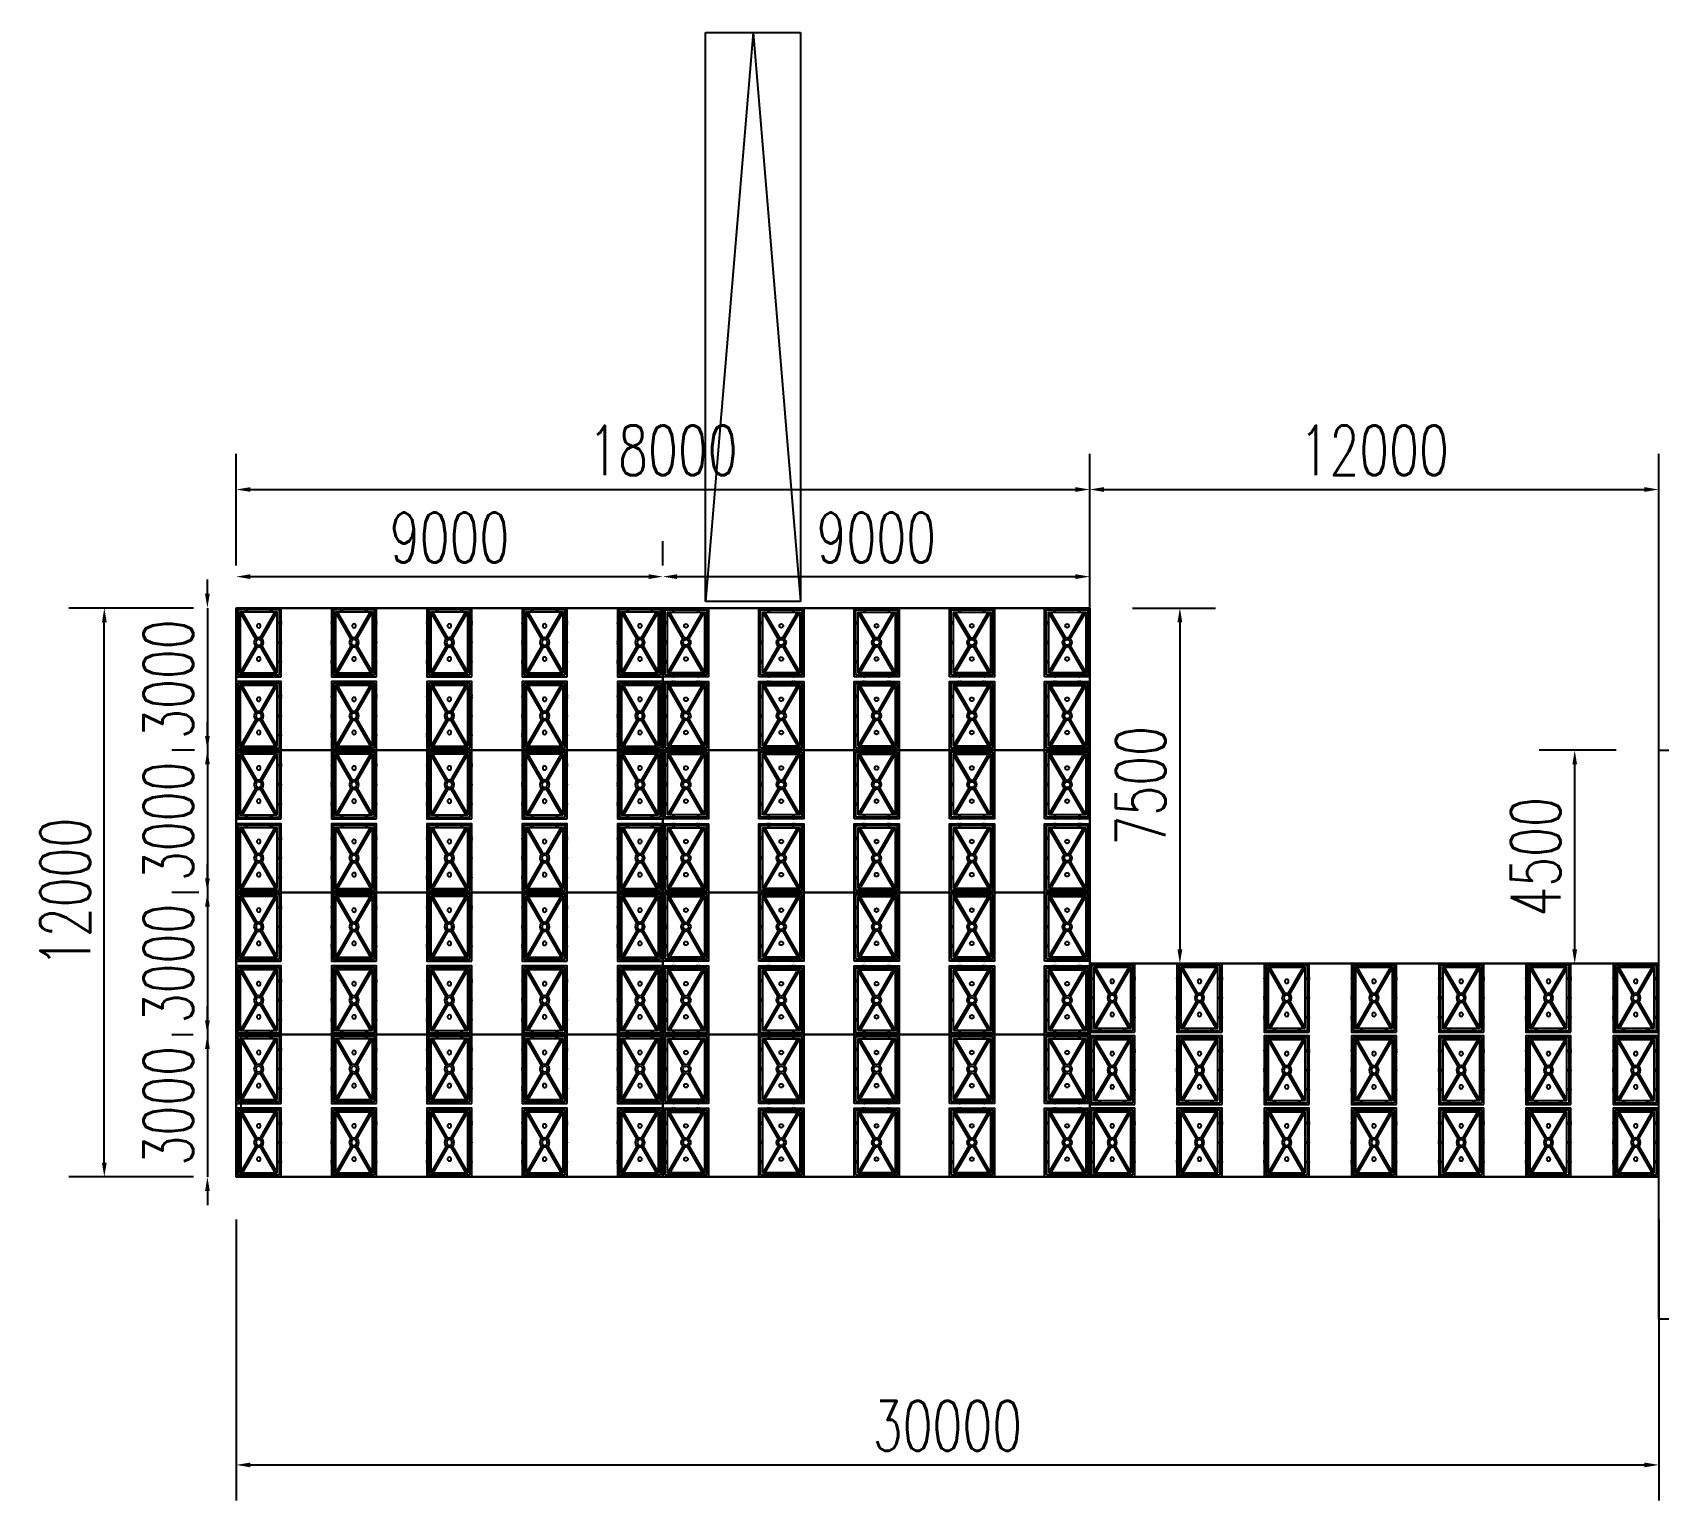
# Model space of a CAD drawing. Header units: millimetres. Extents: x -1825427 to -664413, y 1443096 to 1668257.
# Drawn here: x -822519 to -788229, y 1473512 to 1504478 of the extents above; entities that cross this region are included whole.
import ezdxf

# ---------------------------------------------------------------- set-up
doc = ezdxf.new("R2010")
doc.units = ezdxf.units.MM
doc.header["$LTSCALE"] = 10
doc.layers.get('DEFPOINTS').update_dxf_attribs({"linetype": 'CONTINUOUS'})
for name, color, linetype in [('W-bridge approach引桥', 4, 'CONTINUOUS'), ('W-FLOAT_BOWL浮筒', 253, 'CONTINUOUS'), ('W-PLASTIC_RAILINGS塑木栏杆', 6, 'CONTINUOUS'), ('W-STEEL_FRAME钢架', 3, 'CONTINUOUS'), ('W-WOOD_FLOOR木地板', 30, 'CONTINUOUS')]:
    doc.layers.add(name, color=color, linetype=linetype)
doc.styles.add('STANDARD_T3', font='simplex.shx', dxfattribs={"width": 0.7, "bigfont": 'gbcbig.shx'})
doc.dimstyles.new('W&&300', dxfattribs={"dimtxt": 1050, "dimasz": 300, "dimexe": 750, "dimexo": 900, "dimgap": 300, "dimtad": 1, "dimdec": 0, "dimzin": 0, "dimdsep": 46, "dimtxsty": 'STANDARD_T3', "dimcen": 0.09, "dimclrd": 1, "dimclre": 1, "dimclrt": 7, "dimazin": 2, "dimtfac": 1, "dimtdec": 0, "dimtix": 1, "dimtmove": 2, "dimatfit": 3, "dimfxl": 100, "dimtolj": 1, "dimtzin": 0, "dimarcsym": 0})

# ---------------------------------------------------------------- blocks, each defined once
blk = doc.blocks.new('DFX')
at = {"layer": 'W-FLOAT_BOWL浮筒'}
for p, q in [((0, 0), (1450, 0)), ((325, 0), (305, 0)), ((735, 0), (715, 0)), ((1125, 0), (1145, 0)), ((0, -205), (0, -225)), ((630, -443), (116, -146)), ((650, -409), (136, -111)), ((650, -409), (136, -111)), ((800, -409), (1314, -111)), ((800, -409), (1314, -111)), ((820, -443), (1334, -146)), ((1450, -205), (1450, -225)), ((630, -507), (116, -804)), ((650, -541), (136, -839)), ((650, -541), (136, -839)), ((800, -541), (1314, -839)), ((800, -541), (1314, -839)), ((820, -507), (1334, -804)), ((0, -725), (0, -745)), ((325, -950), (305, -950)), ((735, -950), (715, -950)), ((1125, -950), (1145, -950)), ((1450, -725), (1450, -745))]:
    blk.add_line(p, q, dxfattribs=at)
for points in [[(0, 0), (1450, 0), (1450, -950), (0, -950)], [(40, -40), (1410, -40), (1410, -910), (40, -910)], [(85, -85), (1365, -85), (1365, -865), (85, -865)]]:
    blk.add_lwpolyline(points, close=True, dxfattribs=at)
for points in [[(350, 0), (350, -39, -0.605909), (280, -39), (280, 0), (305, 0), (305, -20, 1.050157), (325, -20), (325, 0), (350, 0)], [(760, 0), (760, -39, -0.605909), (690, -39), (690, 0), (715, 0), (715, -20, 1.050157), (735, -20), (735, 0), (760, 0)], [(1100, 0), (1100, -39, 0.605909), (1170, -39), (1170, 0), (1145, 0), (1145, -20, -1.050157), (1125, -20), (1125, 0), (1100, 0)], [(0, -180), (39, -180, -0.605909), (39, -250), (0, -250), (0, -225), (20, -225, 1.050157), (20, -205), (0, -205), (0, -180)], [(1450, -180), (1411, -180, 0.605909), (1411, -250), (1450, -250), (1450, -225), (1430, -225, -1.050157), (1430, -205), (1450, -205), (1450, -180)], [(0, -700), (39, -700, -0.605909), (39, -770), (0, -770), (0, -745), (20, -745, 1.050157), (20, -725), (0, -725), (0, -700)], [(350, -950), (350, -911, 0.605909), (280, -911), (280, -950), (305, -950), (305, -930, -1.050157), (325, -930), (325, -950), (350, -950)], [(760, -950), (760, -911, 0.605909), (690, -911), (690, -950), (715, -950), (715, -930, -1.050157), (735, -930), (735, -950), (760, -950)], [(1100, -950), (1100, -911, -0.605909), (1170, -911), (1170, -950), (1145, -950), (1145, -930, 1.050157), (1125, -930), (1125, -950), (1100, -950)], [(1450, -700), (1411, -700, 0.605909), (1411, -770), (1450, -770), (1450, -745), (1430, -745, -1.050157), (1430, -725), (1450, -725), (1450, -700)]]:
    blk.add_lwpolyline(points, format="xyb", dxfattribs=at)
for centre, radius in [((375, -475), 40), ((725, -475), 100), ((725, -475), 60), ((1075, -475), 40)]:
    blk.add_circle(centre, radius, dxfattribs=at)
for centre, start, end in [((126, -129), 59.9771, 239.9771), ((1324, -129), 300.0229, 120.0229), ((126, -821), 120.0229, 300.0229), ((1324, -821), 239.9771, 59.9771)]:
    blk.add_arc(centre, 20, start, end, dxfattribs=at)
blk = doc.blocks.new('*U2827')
at = {"layer": 'W-FLOAT_BOWL浮筒', "xscale": -1, "rotation": 270}
for p in [(475, 50, -917003000), (475, -1500, 917003000)]:
    blk.add_blockref('DFX', p, dxfattribs=at)
blk = doc.blocks.new('*U2828')
at = {"layer": 'W-STEEL_FRAME钢架', "color": 0, "linetype": 'ByBlock', "lineweight": -2, "transparency": 16777216}
for p in [(0, 0), (2010, 0), (4020, 0), (6030, 0), (8040, 0)]:
    blk.add_blockref('*U2827', p, dxfattribs=at)
blk = doc.blocks.new('*U2829')
at = {"layer": 'W-FLOAT_BOWL浮筒', "xscale": -1, "rotation": 270}
for p in [(475, 800), (475, -725), (475, -2250)]:
    blk.add_blockref('DFX', p, dxfattribs=at)
blk = doc.blocks.new('*U2830')
at = {"layer": 'W-STEEL_FRAME钢架', "color": 0, "linetype": 'ByBlock', "lineweight": -2, "transparency": 16777216}
for p in [(0, 0), (1840, 0), (3680, 0), (5520, 0), (7360, 0), (9200, 0), (11040, 0)]:
    blk.add_blockref('*U2829', p, dxfattribs=at)
blk = doc.blocks.new('*U2831')
at = {"layer": 'W-FLOAT_BOWL浮筒', "xscale": -1, "rotation": 270}
for p in [(475, 50, -917003000), (475, -1500, 917003000)]:
    blk.add_blockref('DFX', p, dxfattribs=at)
blk = doc.blocks.new('*U2832')
at = {"layer": 'W-STEEL_FRAME钢架', "color": 0, "linetype": 'ByBlock', "lineweight": -2, "transparency": 16777216}
for p in [(0, 0), (2010, 0), (4020, 0), (6030, 0), (8040, 0)]:
    blk.add_blockref('*U2831', p, dxfattribs=at)
blk = doc.blocks.new('*U2835')
at = {"layer": 'W-FLOAT_BOWL浮筒', "xscale": -1, "rotation": 270}
for p in [(475, 50, -917003000), (475, -1500, 917003000)]:
    blk.add_blockref('DFX', p, dxfattribs=at)
blk = doc.blocks.new('*U2836')
at = {"layer": 'W-STEEL_FRAME钢架', "color": 0, "linetype": 'ByBlock', "lineweight": -2, "transparency": 16777216}
for p in [(0, 0), (2010, 0), (4020, 0), (6030, 0), (8040, 0)]:
    blk.add_blockref('*U2835', p, dxfattribs=at)
blk = doc.blocks.new('*U2833')
at = {"layer": 'W-FLOAT_BOWL浮筒', "xscale": -1, "rotation": 270}
for p in [(475, 50, -917003000), (475, -1500, 917003000)]:
    blk.add_blockref('DFX', p, dxfattribs=at)
blk = doc.blocks.new('*U2834')
at = {"layer": 'W-STEEL_FRAME钢架', "color": 0, "linetype": 'ByBlock', "lineweight": -2, "transparency": 16777216}
for p in [(0, 0), (2010, 0), (4020, 0), (6030, 0), (8040, 0)]:
    blk.add_blockref('*U2833', p, dxfattribs=at)
blk = doc.blocks.new('*U2875')
at = {"layer": 'W-FLOAT_BOWL浮筒', "xscale": -1, "rotation": 270}
for p in [(475, 50, -917003000), (475, -1500, 917003000)]:
    blk.add_blockref('DFX', p, dxfattribs=at)
blk = doc.blocks.new('*U2876')
at = {"layer": 'W-STEEL_FRAME钢架', "color": 0, "linetype": 'ByBlock', "lineweight": -2, "transparency": 16777216}
for p in [(0, 0), (2010, 0), (4020, 0), (6030, 0), (8040, 0)]:
    blk.add_blockref('*U2875', p, dxfattribs=at)
blk = doc.blocks.new('*U2837')
at = {"layer": 'W-FLOAT_BOWL浮筒', "xscale": -1, "rotation": 270}
for p in [(475, 50, -917003000), (475, -1500, 917003000)]:
    blk.add_blockref('DFX', p, dxfattribs=at)
blk = doc.blocks.new('*U2874')
at = {"layer": 'W-STEEL_FRAME钢架', "color": 0, "linetype": 'ByBlock', "lineweight": -2, "transparency": 16777216}
for p in [(0, 0), (2010, 0), (4020, 0), (6030, 0), (8040, 0)]:
    blk.add_blockref('*U2837', p, dxfattribs=at)
blk = doc.blocks.new('*U2879')
at = {"layer": 'W-FLOAT_BOWL浮筒', "xscale": -1, "rotation": 270}
for p in [(475, 50, -917003000), (475, -1500, 917003000)]:
    blk.add_blockref('DFX', p, dxfattribs=at)
blk = doc.blocks.new('*U2880')
at = {"layer": 'W-STEEL_FRAME钢架', "color": 0, "linetype": 'ByBlock', "lineweight": -2, "transparency": 16777216}
for p in [(0, 0), (2010, 0), (4020, 0), (6030, 0), (8040, 0)]:
    blk.add_blockref('*U2879', p, dxfattribs=at)
blk = doc.blocks.new('*U2877')
at = {"layer": 'W-FLOAT_BOWL浮筒', "xscale": -1, "rotation": 270}
for p in [(475, 50, -917003000), (475, -1500, 917003000)]:
    blk.add_blockref('DFX', p, dxfattribs=at)
blk = doc.blocks.new('*U2878')
at = {"layer": 'W-STEEL_FRAME钢架', "color": 0, "linetype": 'ByBlock', "lineweight": -2, "transparency": 16777216}
for p in [(0, 0), (2010, 0), (4020, 0), (6030, 0), (8040, 0)]:
    blk.add_blockref('*U2877', p, dxfattribs=at)
blk = doc.blocks.new('*D2900')
at = {"layer": 'DEFPOINTS', "color": 0, "transparency": 16777216}
for p in [(-818224, 1492338, -1833987660), (-818831, 1489338), (-818234, 1489338, 18340)]:
    blk.add_point(p, dxfattribs=at)
at = {"layer": 'W-STEEL_FRAME钢架', "color": 1, "lineweight": -2, "transparency": 16777216}
for p, q in [((-818831, 1492638), (-818831, 1492938)), ((-819124, 1492338), (-819581, 1492338)), ((-818831, 1492338), (-818831, 1489338)), ((-819134, 1489338), (-819581, 1489338)), ((-818831, 1489038), (-818831, 1488738))]:
    blk.add_line(p, q, dxfattribs=at)
at = {"layer": 'W-STEEL_FRAME钢架', "color": 1, "transparency": 16777216}
for points in [[(-818881, 1492638), (-818781, 1492638), (-818831, 1492338)], [(-818881, 1489038), (-818781, 1489038), (-818831, 1489338)]]:
    blk.add_solid(points, dxfattribs=at)
at = {"layer": 'W-STEEL_FRAME钢架', "color": 7, "transparency": 16777216, "insert": (-819656, 1490838), "char_height": 1050, "attachment_point": 5, "rotation": 90, "style": 'STANDARD_T3'}
blk.add_mtext('\\A1;3000', dxfattribs=at)
blk = doc.blocks.new('*D2901')
at = {"layer": 'DEFPOINTS', "color": 0, "transparency": 16777216}
for p in [(-818224, 1486338, -1833987660), (-818831, 1483338), (-818234, 1483338, -3667993660)]:
    blk.add_point(p, dxfattribs=at)
at = {"layer": 'W-STEEL_FRAME钢架', "color": 1, "lineweight": -2, "transparency": 16777216}
for p, q in [((-818831, 1486638), (-818831, 1486938)), ((-819124, 1486338), (-819581, 1486338)), ((-818831, 1486338), (-818831, 1483338)), ((-819134, 1483338), (-819581, 1483338)), ((-818831, 1483038), (-818831, 1482738))]:
    blk.add_line(p, q, dxfattribs=at)
at = {"layer": 'W-STEEL_FRAME钢架', "color": 1, "transparency": 16777216}
for points in [[(-818881, 1486638), (-818781, 1486638), (-818831, 1486338)], [(-818881, 1483038), (-818781, 1483038), (-818831, 1483338)]]:
    blk.add_solid(points, dxfattribs=at)
at = {"layer": 'W-STEEL_FRAME钢架', "color": 7, "transparency": 16777216, "insert": (-819656, 1484838), "char_height": 1050, "attachment_point": 5, "rotation": 90, "style": 'STANDARD_T3'}
blk.add_mtext('\\A1;3000', dxfattribs=at)
blk = doc.blocks.new('*D2902')
at = {"layer": 'DEFPOINTS', "color": 0, "transparency": 16777216}
for p in [(-818234, 1483338, -3667993660), (-818831, 1480338), (-818224, 1480338, -1833987660)]:
    blk.add_point(p, dxfattribs=at)
at = {"layer": 'W-STEEL_FRAME钢架', "color": 1, "lineweight": -2, "transparency": 16777216}
for p, q in [((-818831, 1483638), (-818831, 1483938)), ((-819134, 1483338), (-819581, 1483338)), ((-818831, 1483338), (-818831, 1480338)), ((-819124, 1480338), (-819581, 1480338)), ((-818831, 1480038), (-818831, 1479738))]:
    blk.add_line(p, q, dxfattribs=at)
at = {"layer": 'W-STEEL_FRAME钢架', "color": 1, "transparency": 16777216}
for points in [[(-818881, 1483638), (-818781, 1483638), (-818831, 1483338)], [(-818881, 1480038), (-818781, 1480038), (-818831, 1480338)]]:
    blk.add_solid(points, dxfattribs=at)
at = {"layer": 'W-STEEL_FRAME钢架', "color": 7, "transparency": 16777216, "insert": (-819656, 1481838), "char_height": 1050, "attachment_point": 5, "rotation": 90, "style": 'STANDARD_T3'}
blk.add_mtext('\\A1;3000', dxfattribs=at)
blk = doc.blocks.new('*D2903')
at = {"layer": 'DEFPOINTS', "color": 0, "transparency": 16777216}
for p in [(-821005, 1492338), (-818224, 1492338, -3667993660), (-818224, 1480338, -1833987660)]:
    blk.add_point(p, dxfattribs=at)
at = {"layer": 'W-STEEL_FRAME钢架', "color": 1, "lineweight": -2, "transparency": 16777216}
for p, q in [((-819124, 1492338), (-821755, 1492338)), ((-821005, 1480638), (-821005, 1492038)), ((-819124, 1480338), (-821755, 1480338))]:
    blk.add_line(p, q, dxfattribs=at)
at = {"layer": 'W-STEEL_FRAME钢架', "color": 1, "transparency": 16777216}
for points in [[(-821055, 1492038), (-820955, 1492038), (-821005, 1492338)], [(-821055, 1480638), (-820955, 1480638), (-821005, 1480338)]]:
    blk.add_solid(points, dxfattribs=at)
at = {"layer": 'W-STEEL_FRAME钢架', "color": 7, "transparency": 16777216, "insert": (-821830, 1486338), "char_height": 1050, "attachment_point": 5, "rotation": 90, "style": 'STANDARD_T3'}
blk.add_mtext('\\A1;12000', dxfattribs=at)
blk = doc.blocks.new('*D2904')
at = {"layer": 'DEFPOINTS', "color": 0, "transparency": 16777216}
for p in [(-809224, 1493000), (-818224, 1492338, -1833987660), (-809224, 1492338, 18340)]:
    blk.add_point(p, dxfattribs=at)
at = {"layer": 'W-STEEL_FRAME钢架', "color": 1, "lineweight": -2, "transparency": 16777216}
for p, q in [((-818224, 1493238), (-818224, 1493750)), ((-809224, 1493238), (-809224, 1493750)), ((-817924, 1493000), (-809524, 1493000))]:
    blk.add_line(p, q, dxfattribs=at)
at = {"layer": 'W-STEEL_FRAME钢架', "color": 1, "transparency": 16777216}
for points in [[(-817924, 1493050), (-817924, 1492950), (-818224, 1493000)], [(-809524, 1493050), (-809524, 1492950), (-809224, 1493000)]]:
    blk.add_solid(points, dxfattribs=at)
at = {"layer": 'W-STEEL_FRAME钢架', "color": 7, "transparency": 16777216, "insert": (-813724, 1493825), "char_height": 1050, "attachment_point": 5, "style": 'STANDARD_T3'}
blk.add_mtext('\\A1;9000', dxfattribs=at)
blk = doc.blocks.new('*D2905')
at = {"layer": 'DEFPOINTS', "color": 0, "transparency": 16777216}
for p in [(-800224, 1493000), (-809224, 1492338, 18340), (-800224, 1492338, -1833987660)]:
    blk.add_point(p, dxfattribs=at)
at = {"layer": 'W-STEEL_FRAME钢架', "color": 1, "lineweight": -2, "transparency": 16777216}
for p, q in [((-809224, 1493238), (-809224, 1493750)), ((-800224, 1493238), (-800224, 1493750)), ((-808924, 1493000), (-800524, 1493000))]:
    blk.add_line(p, q, dxfattribs=at)
at = {"layer": 'W-STEEL_FRAME钢架', "color": 1, "transparency": 16777216}
for points in [[(-808924, 1493050), (-808924, 1492950), (-809224, 1493000)], [(-800524, 1493050), (-800524, 1492950), (-800224, 1493000)]]:
    blk.add_solid(points, dxfattribs=at)
at = {"layer": 'W-STEEL_FRAME钢架', "color": 7, "transparency": 16777216, "insert": (-804724, 1493825), "char_height": 1050, "attachment_point": 5, "style": 'STANDARD_T3'}
blk.add_mtext('\\A1;9000', dxfattribs=at)
blk = doc.blocks.new('*D2906')
at = {"layer": 'DEFPOINTS', "color": 0, "transparency": 16777216}
for p in [(-800224, 1494838), (-818224, 1492338, -1833987660), (-800224, 1492338, 18340)]:
    blk.add_point(p, dxfattribs=at)
at = {"layer": 'W-STEEL_FRAME钢架', "color": 1, "lineweight": -2, "transparency": 16777216}
for p, q in [((-818224, 1493238), (-818224, 1495588)), ((-800224, 1493238), (-800224, 1495588)), ((-817924, 1494838), (-800524, 1494838))]:
    blk.add_line(p, q, dxfattribs=at)
at = {"layer": 'W-STEEL_FRAME钢架', "color": 1, "transparency": 16777216}
for points in [[(-817924, 1494888), (-817924, 1494788), (-818224, 1494838)], [(-800524, 1494888), (-800524, 1494788), (-800224, 1494838)]]:
    blk.add_solid(points, dxfattribs=at)
at = {"layer": 'W-STEEL_FRAME钢架', "color": 7, "transparency": 16777216, "insert": (-809224, 1495663), "char_height": 1050, "attachment_point": 5, "style": 'STANDARD_T3'}
blk.add_mtext('\\A1;18000', dxfattribs=at)
blk = doc.blocks.new('*D2907')
at = {"layer": 'DEFPOINTS', "color": 0, "transparency": 16777216}
for p in [(-800224, 1492338, -1833987660), (-800224, 1484838, 18340), (-798322, 1484838)]:
    blk.add_point(p, dxfattribs=at)
at = {"layer": 'W-STEEL_FRAME钢架', "color": 1, "lineweight": -2, "transparency": 16777216}
for p, q in [((-799324, 1492338), (-797572, 1492338)), ((-798322, 1492038), (-798322, 1485138)), ((-799324, 1484838), (-797572, 1484838))]:
    blk.add_line(p, q, dxfattribs=at)
at = {"layer": 'W-STEEL_FRAME钢架', "color": 1, "transparency": 16777216}
for points in [[(-798372, 1492038), (-798272, 1492038), (-798322, 1492338)], [(-798372, 1485138), (-798272, 1485138), (-798322, 1484838)]]:
    blk.add_solid(points, dxfattribs=at)
at = {"layer": 'W-STEEL_FRAME钢架', "color": 7, "transparency": 16777216, "insert": (-799147, 1488588), "char_height": 1050, "attachment_point": 5, "rotation": 90, "style": 'STANDARD_T3'}
blk.add_mtext('\\A1;7500', dxfattribs=at)
blk = doc.blocks.new('*D2908')
at = {"layer": 'DEFPOINTS', "color": 0, "transparency": 16777216}
for p in [(-788224, 1494838), (-800224, 1484838, 18340), (-788224, 1484838, 18340)]:
    blk.add_point(p, dxfattribs=at)
at = {"layer": 'W-STEEL_FRAME钢架', "color": 1, "lineweight": -2, "transparency": 16777216}
for p, q in [((-800224, 1485738), (-800224, 1495588)), ((-788224, 1485738), (-788224, 1495588)), ((-799924, 1494838), (-788524, 1494838))]:
    blk.add_line(p, q, dxfattribs=at)
at = {"layer": 'W-STEEL_FRAME钢架', "color": 1, "transparency": 16777216}
for points in [[(-799924, 1494888), (-799924, 1494788), (-800224, 1494838)], [(-788524, 1494888), (-788524, 1494788), (-788224, 1494838)]]:
    blk.add_solid(points, dxfattribs=at)
at = {"layer": 'W-STEEL_FRAME钢架', "color": 7, "transparency": 16777216, "insert": (-794224, 1495663), "char_height": 1050, "attachment_point": 5, "style": 'STANDARD_T3'}
blk.add_mtext('\\A1;12000', dxfattribs=at)
blk = doc.blocks.new('*D2909')
at = {"layer": 'DEFPOINTS', "color": 0, "transparency": 16777216}
for p in [(-789995, 1489338), (-788224, 1489338, -1833987660), (-788224, 1484838, 18340)]:
    blk.add_point(p, dxfattribs=at)
at = {"layer": 'W-STEEL_FRAME钢架', "color": 1, "lineweight": -2, "transparency": 16777216}
for p, q in [((-789124, 1489338), (-790745, 1489338)), ((-789995, 1485138), (-789995, 1489038)), ((-789124, 1484838), (-790745, 1484838))]:
    blk.add_line(p, q, dxfattribs=at)
at = {"layer": 'W-STEEL_FRAME钢架', "color": 1, "transparency": 16777216}
for points in [[(-790045, 1489038), (-789945, 1489038), (-789995, 1489338)], [(-790045, 1485138), (-789945, 1485138), (-789995, 1484838)]]:
    blk.add_solid(points, dxfattribs=at)
at = {"layer": 'W-STEEL_FRAME钢架', "color": 7, "transparency": 16777216, "insert": (-790820, 1487088), "char_height": 1050, "attachment_point": 5, "rotation": 90, "style": 'STANDARD_T3'}
blk.add_mtext('\\A1;4500', dxfattribs=at)
blk = doc.blocks.new('*D2929')
at = {"layer": 'DEFPOINTS', "color": 0, "transparency": 16777216}
for p in [(-818224, 1480338, -1833987660), (-788224, 1480338, 5502036340), (-788224, 1474262)]:
    blk.add_point(p, dxfattribs=at)
at = {"layer": 'W-STEEL_FRAME钢架', "color": 1, "lineweight": -2, "transparency": 16777216}
for p, q in [((-818224, 1479438), (-818224, 1473512)), ((-788224, 1479438), (-788224, 1473512)), ((-817924, 1474262), (-788524, 1474262))]:
    blk.add_line(p, q, dxfattribs=at)
at = {"layer": 'W-STEEL_FRAME钢架', "color": 1, "transparency": 16777216}
for points in [[(-817924, 1474312), (-817924, 1474212), (-818224, 1474262)], [(-788524, 1474312), (-788524, 1474212), (-788224, 1474262)]]:
    blk.add_solid(points, dxfattribs=at)
at = {"layer": 'W-STEEL_FRAME钢架', "color": 7, "transparency": 16777216, "insert": (-803224, 1475087), "char_height": 1050, "attachment_point": 5, "style": 'STANDARD_T3'}
blk.add_mtext('\\A1;30000', dxfattribs=at)
blk = doc.blocks.new('*D2930')
at = {"layer": 'DEFPOINTS', "color": 0, "transparency": 16777216}
for p in [(-818203, 1489338, -1833987660), (-818831, 1486338), (-818111, 1486338, 18340)]:
    blk.add_point(p, dxfattribs=at)
at = {"layer": 'W-STEEL_FRAME钢架', "color": 1, "lineweight": -2, "transparency": 16777216}
for p, q in [((-818831, 1489638), (-818831, 1489938)), ((-819103, 1489338), (-819581, 1489338)), ((-818831, 1489338), (-818831, 1486338)), ((-819011, 1486338), (-819581, 1486338)), ((-818831, 1486038), (-818831, 1485738))]:
    blk.add_line(p, q, dxfattribs=at)
at = {"layer": 'W-STEEL_FRAME钢架', "color": 1, "transparency": 16777216}
for points in [[(-818881, 1489638), (-818781, 1489638), (-818831, 1489338)], [(-818881, 1486038), (-818781, 1486038), (-818831, 1486338)]]:
    blk.add_solid(points, dxfattribs=at)
at = {"layer": 'W-STEEL_FRAME钢架', "color": 7, "transparency": 16777216, "insert": (-819656, 1487838), "char_height": 1050, "attachment_point": 5, "rotation": 90, "style": 'STANDARD_T3'}
blk.add_mtext('\\A1;3000', dxfattribs=at)

msp = doc.modelspace()

# ---------------------------------------------------------------- linework, layer by layer
at = {"layer": 'W-bridge approach引桥'}
for p, q in [((-808323.6, 1504478.1, 18340.1), (-806323.6, 1504478.1, 18340.1)), ((-808323.6, 1492478.1, 18340.1), (-808323.6, 1504478.1, 18340.1)), ((-807323.6, 1504478.1, 18340.1), (-808323.6, 1492478.1, 18340.1)), ((-807323.6, 1504478.1, 18340.1), (-806323.6, 1492478.1, 18340.1)), ((-806323.6, 1504478.1, 18340.1), (-806323.6, 1492478.1, 18340.1)), ((-806323.6, 1492478.1, 18340.1), (-808323.6, 1492478.1, 18340.1))]:
    msp.add_line(p, q, dxfattribs=at)
at = {"layer": 'W-PLASTIC_RAILINGS塑木栏杆'}
for p, q in [((-800223.6, 1492338.1, -1833987659.9), (-806311.9, 1492338.1, -1833987659.9)), ((-800223.6, 1484838.1, -1833987659.9), (-800223.6, 1492338.1, -1833987659.9)), ((-788223.6, 1484838.1, -1833987659.9), (-800223.6, 1484838.1, -1833987659.9)), ((-818223.6, 1483338.1, 18340.1), (-818223.6, 1480338.1, 18340.1)), ((-818123.6, 1483338.1, 18340.1), (-818123.6, 1480438.1, 18340.1))]:
    msp.add_line(p, q, dxfattribs=at)
at = {"layer": 'W-STEEL_FRAME钢架', "linetype": 'ByBlock'}
for p, q in [((-800223.6, 1492338.1, 18340.1), (-809223.6, 1492338.1, 18340.1)), ((-800223.6, 1489338.1, 18340.1), (-800223.6, 1492338.1, 18340.1)), ((-800223.6, 1486338.1, 18340.1), (-800223.6, 1489338.1, 18340.1)), ((-788223.6, 1484838.1, 18340.1), (-800223.6, 1484838.1, 18340.1)), ((-818223.6, 1483338.1, 18340.1), (-818223.6, 1480338.1, 18340.1)), ((-818223.6, 1480338.1, 18340.1), (-809223.6, 1480338.1, 18340.1)), ((-809223.6, 1480338.1, 18340.1), (-800223.6, 1480338.1, 18340.1))]:
    msp.add_line(p, q, dxfattribs=at)
at = {"layer": 'W-STEEL_FRAME钢架', "elevation": 18340.1}
for points in [[(-818223.6, 1489338.1), (-809223.6, 1489338.1), (-809223.6, 1492338.1), (-818223.6, 1492338.1)], [(-809223.6, 1489338.1), (-800223.6, 1489338.1), (-800223.6, 1492338.1), (-809223.6, 1492338.1)], [(-818223.6, 1486338.1), (-809223.6, 1486338.1), (-809223.6, 1489338.1), (-818223.6, 1489338.1)], [(-809223.6, 1486338.1), (-800223.6, 1486338.1), (-800223.6, 1489338.1), (-809223.6, 1489338.1)], [(-818223.6, 1483338.1), (-809223.6, 1483338.1), (-809223.6, 1486338.1), (-818223.6, 1486338.1)], [(-809223.6, 1483338.1), (-800223.6, 1483338.1), (-800223.6, 1486338.1), (-809223.6, 1486338.1)], [(-800223.6, 1480338.1), (-788223.6, 1480338.1), (-788223.6, 1484838.1), (-800223.6, 1484838.1)], [(-818223.6, 1480338.1), (-809223.6, 1480338.1), (-809223.6, 1483338.1), (-818223.6, 1483338.1)], [(-809223.6, 1480338.1), (-800223.6, 1480338.1), (-800223.6, 1483338.1), (-809223.6, 1483338.1)]]:
    msp.add_lwpolyline(points, close=True, dxfattribs=at)
at = {"layer": 'W-STEEL_FRAME钢架', "elevation": -1833987659.9}
for points in [[(-818223.6, 1492338.1), (-800223.6, 1492338.1), (-800223.6, 1484838.1), (-788223.6, 1484838.1), (-788223.6, 1489338.1), (-752223.6, 1489338.1), (-752223.6, 1492338.1), (-743223.6, 1492338.1), (-743223.6, 1484838.1), (-734223.5, 1484838.1)], [(-725223.5, 1480338), (-761223.5, 1480338), (-761223.5, 1477338.1), (-788223.6, 1477338.1), (-788223.6, 1480338.1), (-818223.6, 1480338.1), (-818223.6, 1492338.1)]]:
    msp.add_lwpolyline(points, dxfattribs=at)
at = {"layer": 'W-WOOD_FLOOR木地板'}
for p, q in [((-818223.6, 1492338.1, -1833987659.9), (-818223.6, 1480338.1, -1833987659.9)), ((-800223.6, 1484838.1, -1833987659.9), (-800223.6, 1492338.1, -1833987659.9)), ((-788223.6, 1484838.1, -1833987659.9), (-800223.6, 1484838.1, -1833987659.9)), ((-818223.6, 1480338.1, -1833987659.9), (-800223.6, 1480338.1, -1833987659.9))]:
    msp.add_line(p, q, dxfattribs=at)

# ---------------------------------------------------------------- block references
at = {"layer": 'W-STEEL_FRAME钢架'}
for name, p in [('*U2828', (-817748.6, 1490838.1, -916984659.9)), ('*U2836', (-817748.6, 1487838.1, -916984659.9)), ('*U2876', (-817748.6, 1484838.1, -916984659.9)), ('*U2830', (-799748.6, 1482588.1, 18340.1)), ('*U2880', (-817748.6, 1481838.1, -916984659.9))]:
    msp.add_blockref(name, p, dxfattribs=at)
at = {"layer": 'W-STEEL_FRAME钢架', "xscale": -1, "rotation": 359.9999913050802}
for name, p in [('*U2832', (-800698.6, 1490838.1, -916984659.9)), ('*U2834', (-800698.6, 1487838.1, -916984659.9)), ('*U2874', (-800698.6, 1484838.1, -916984659.9)), ('*U2878', (-800698.6, 1481838.1, -916984659.9))]:
    msp.add_blockref(name, p, dxfattribs=at)

# ---------------------------------------------------------------- dimensions: what is measured, and where the dimension line sits
at = {"layer": 'W-STEEL_FRAME钢架'}
for base, p1, p2, picture, middle in [((-800223.6, 1494838.4, -1834006000), (-818223.6, 1492338.1, -3667993659.9), (-800223.6, 1492338.1, -1833987659.9), '*D2906', (-809223.6, 1495663.4, -1834006000)), ((-788223.6, 1494838.4, -1834006000), (-800223.6, 1484838.1, -1833987659.9), (-788223.6, 1484838.1, -1833987659.9), '*D2908', (-794223.6, 1495663.4, -1834006000)), ((-809223.6, 1493000.1, -1834006000), (-818223.6, 1492338.1, -3667993659.9), (-809223.6, 1492338.1, -1833987659.9), '*D2904', (-813723.6, 1493825.1, -1834006000)), ((-800223.6, 1493000.1, -1834006000), (-809223.6, 1492338.1, -1833987659.9), (-800223.6, 1492338.1, -3667993659.9), '*D2905', (-804723.6, 1493825.1, -1834006000)), ((-788223.6, 1474261.7, -1834006000), (-818223.6, 1480338.1, -3667993659.9), (-788223.6, 1480338.1, 3668030340.1), '*D2929', (-803223.6, 1475086.7, -1834006000))]:
    dim = msp.add_linear_dim(base=base, p1=p1, p2=p2, dimstyle='W&&300', dxfattribs=at)
    dim.commit()
    dim.dimension.update_dxf_attribs({"geometry": picture, "text_midpoint": middle})
for base, p1, p2, picture, middle in [((-818830.8, 1489338.1, -1834006000), (-818223.6, 1492338.1, -3667993659.9), (-818233.6, 1489338.1, -1833987659.9), '*D2900', (-819655.8, 1490838.1, -1834006000)), ((-821005.2, 1492338.1, -1834006000), (-818223.6, 1480338.1, -3667993659.9), (-818223.6, 1492338.1, -5501999659.9), '*D2903', (-821830.2, 1486338.1, -1834006000)), ((-798322.3, 1484838.1, -1834006000), (-800223.6, 1492338.1, -3667993659.9), (-800223.6, 1484838.1, -1833987659.9), '*D2907', (-799147.3, 1488588.1, -1834006000)), ((-818830.8, 1486338.1, -1834006000), (-818202.6, 1489338.1, -3667993659.9), (-818111.4, 1486338.1, -1833987659.9), '*D2930', (-819655.8, 1487838.1, -1834006000)), ((-789994.7, 1489338.1, -1834006000), (-788223.6, 1484838.1, -1833987659.9), (-788223.5, 1489338.1, -3667993659.9), '*D2909', (-790819.7, 1487088.1, -1834006000)), ((-818830.8, 1483338.1, -1834006000), (-818223.6, 1486338.1, -3667993659.9), (-818233.6, 1483338.1, -5501999659.9), '*D2901', (-819655.8, 1484838.1, -1834006000)), ((-818830.8, 1480338.1, -1834006000), (-818233.6, 1483338.1, -5501999659.9), (-818223.6, 1480338.1, -3667993659.9), '*D2902', (-819655.8, 1481838.1, -1834006000))]:
    dim = msp.add_linear_dim(base=base, p1=p1, p2=p2, angle=90, dimstyle='W&&300', dxfattribs=at)
    dim.commit()
    dim.dimension.update_dxf_attribs({"geometry": picture, "text_midpoint": middle})

doc.saveas('drawing.dxf')
